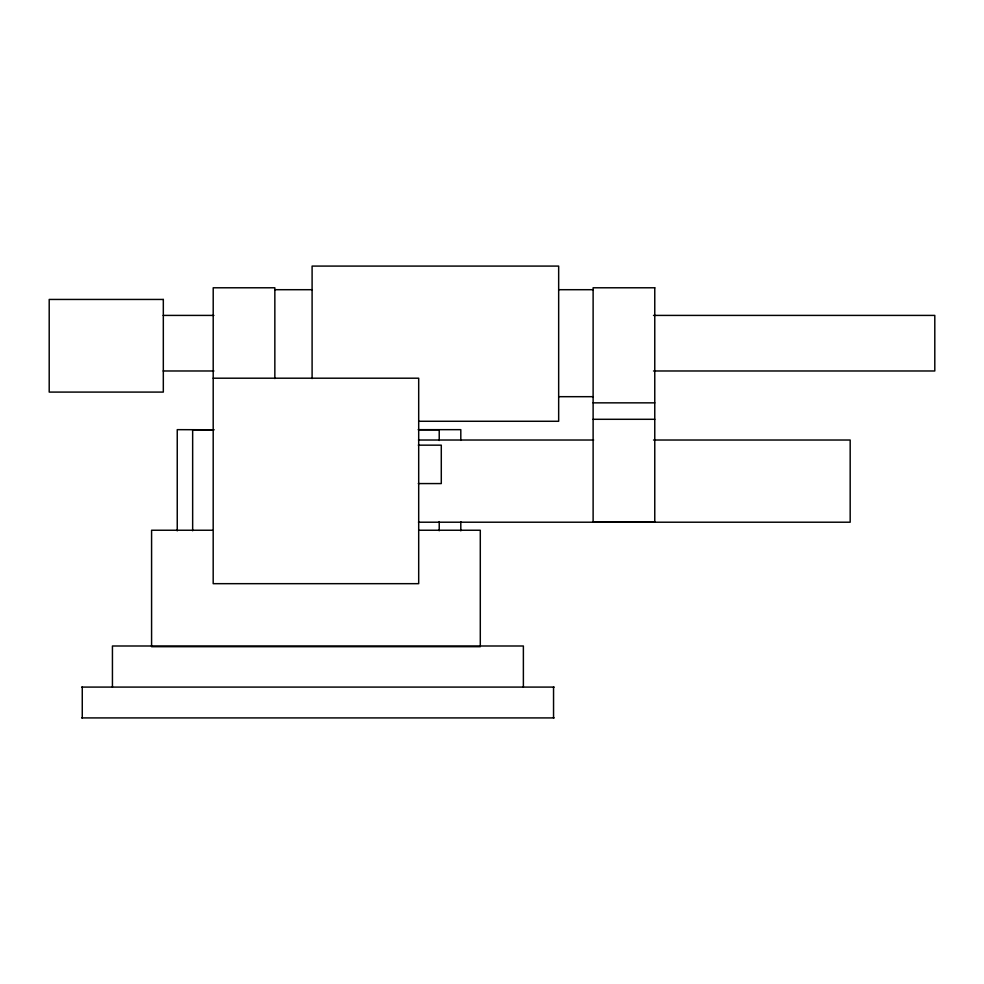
<?xml version="1.0" encoding="UTF-8"?>
<svg xmlns="http://www.w3.org/2000/svg" width="984" height="984" viewBox="0 0 984 984"><rect width="100%" height="100%" fill="white"/><g stroke="black" fill="none" stroke-linecap="round" stroke-linejoin="round"><path stroke-width="1.48" d="M274.844 289.702L312.1 289.702M558.666 289.702L593.118 289.702M163.172 315.409L213.897 315.409M653.511 315.409L934.8 315.409L934.8 370.98L653.511 370.98M163.172 370.98L213.897 370.98M213.184 378.2L418.692 378.2L418.692 583.672L213.184 583.672L213.208 287.783L274.844 287.783L274.844 378.557M558.666 396.687L593.118 396.687M593.118 402.85L654.766 402.85M593.118 419.295L654.766 419.295M419.295 421.275L558.666 421.275L558.666 266.086L312.1 266.086L312.1 378.557M418.188 429.664L460.807 429.664L460.807 440.401M419.319 429.774L439.221 429.774L439.221 440.488M418.483 440.02L593.623 440.02M653.536 440.02L850.176 440.02L850.176 522.209L418.483 522.209M418.311 445.162L441.287 445.162L441.287 483.574L418.311 483.574M212.347 530.241L151.585 530.241L151.585 646.685L480.29 646.685L480.29 530.241L419.528 530.241M81.623 687.09L554.189 687.09M81.623 717.914L554.189 717.914M553.549 687.09L553.549 717.914M523.377 687.09L523.377 645.996L112.434 645.996L112.434 687.09M460.807 521.668L460.807 530.868M439.221 521.594L439.221 530.77M192.655 530.77L192.655 429.774L214.094 429.774L177.243 429.664L177.243 530.868M82.262 687.09L82.262 717.914M654.766 287.783L593.118 287.783L593.118 522.024L654.766 522.024L654.766 287.783M163.319 299.443L49.2 299.443L49.2 392.087L163.319 392.087L163.319 299.443"/></g></svg>
